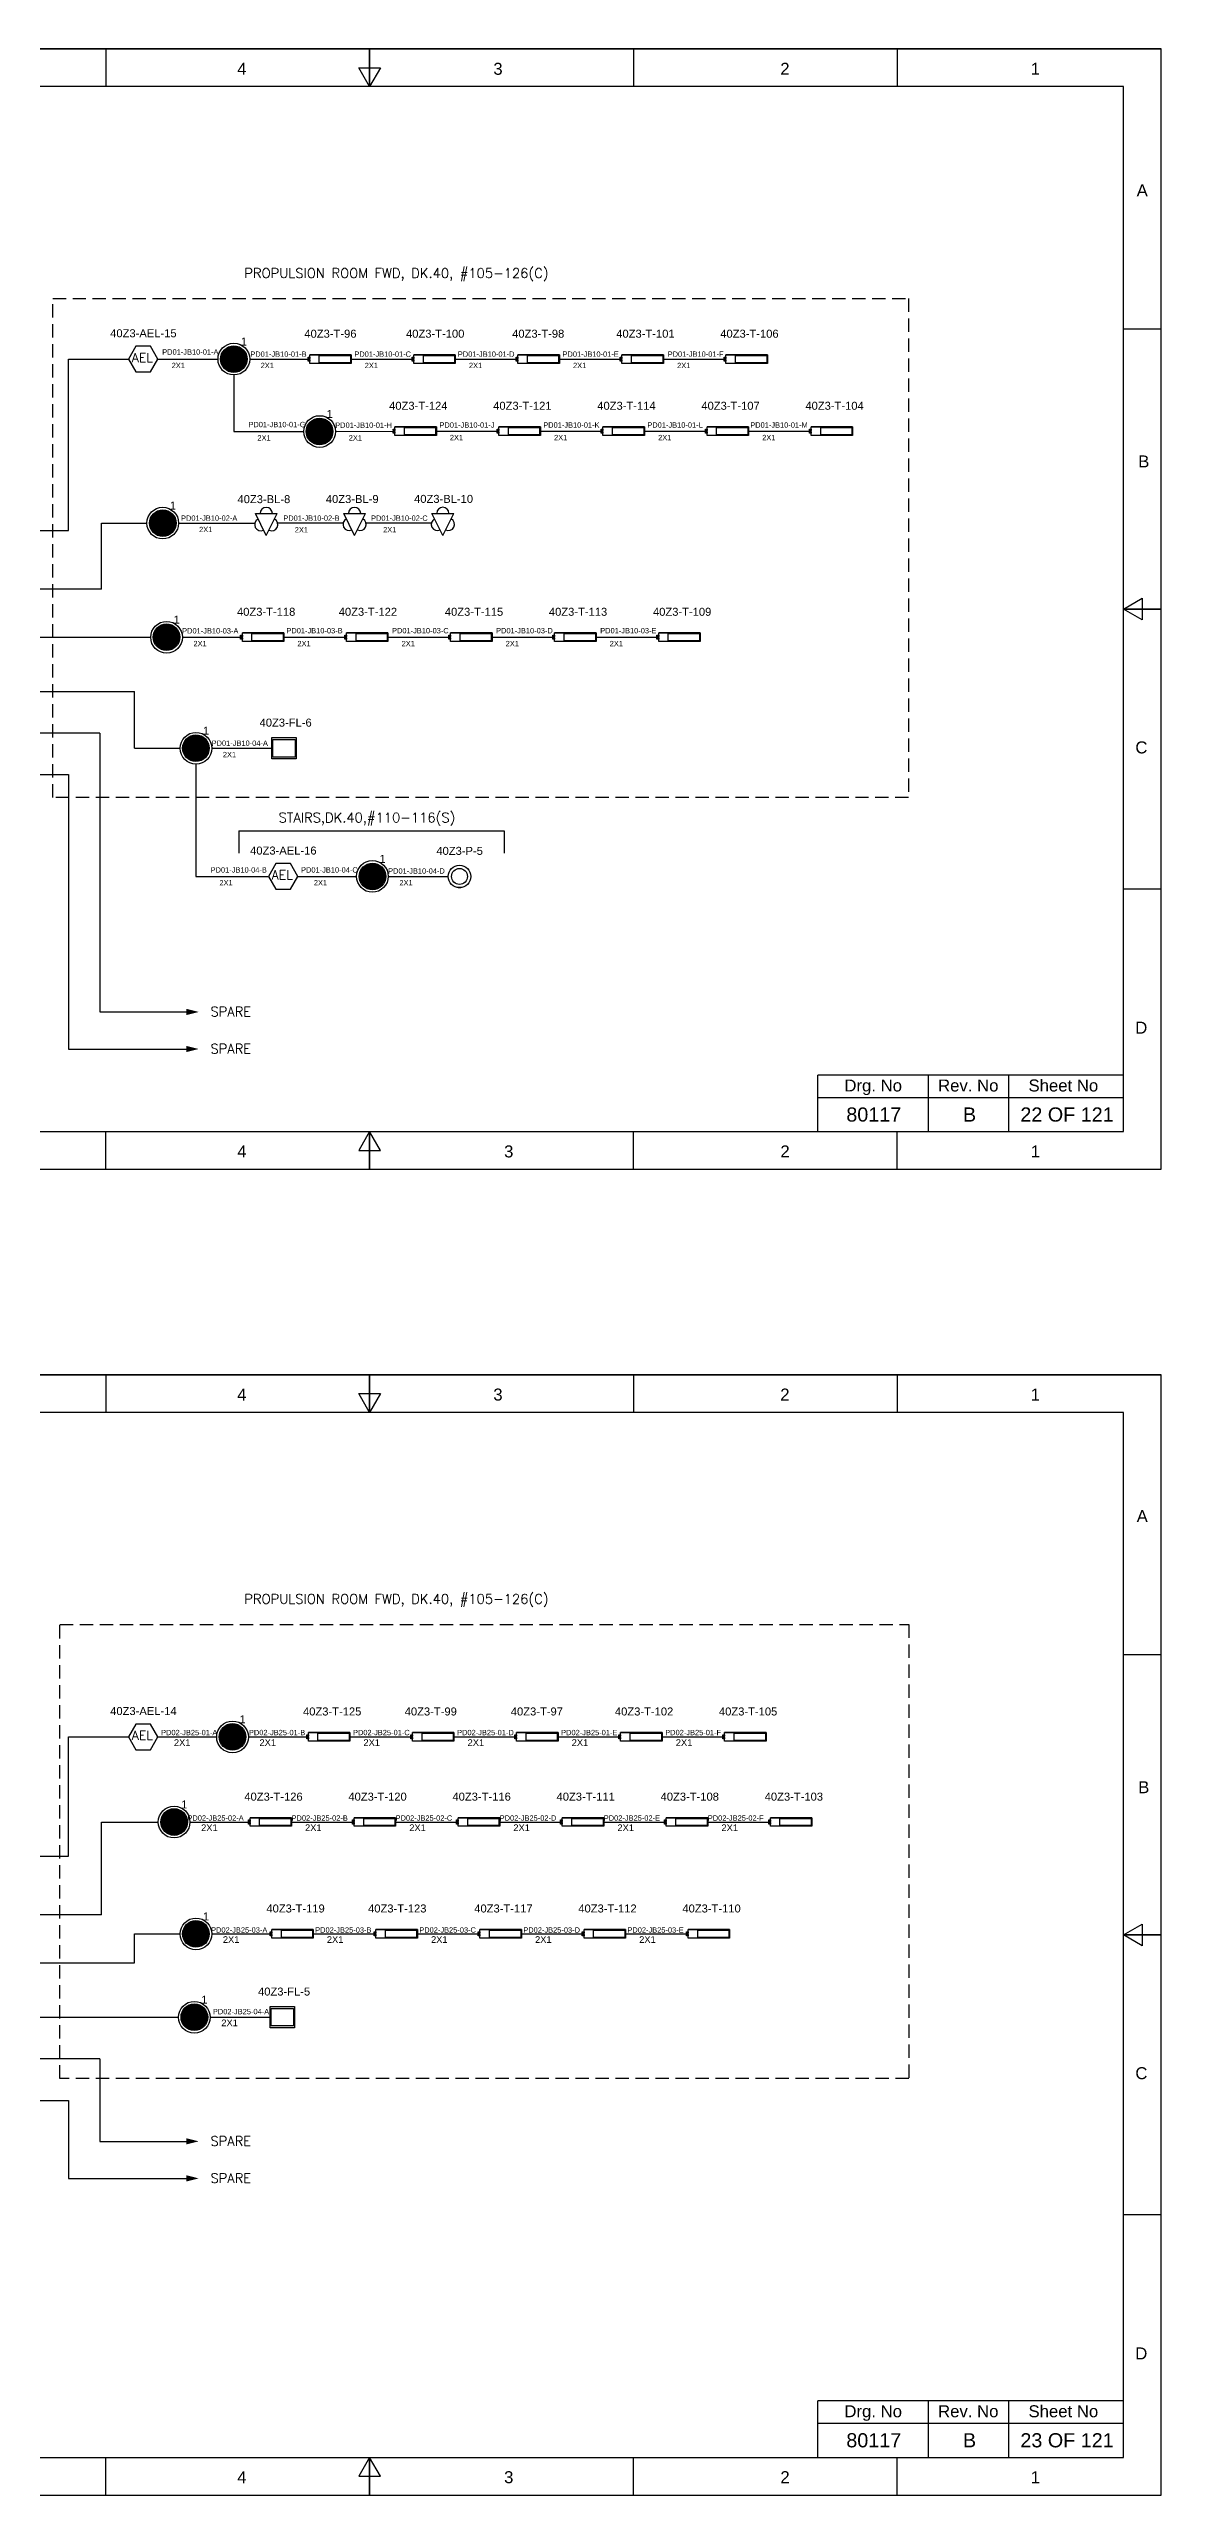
# Model space of a CAD drawing. Header units: inches. Extents: x -3311 to 1429, y -713 to 2436.
# Drawn here: x -365.6 to -156.9, y 1612.5 to 2071.1 of the extents above; entities that cross this region are included whole.
import ezdxf
from ezdxf.enums import TextEntityAlignment as Align

# ---------------------------------------------------------------- set-up
doc = ezdxf.new("R2010")
doc.units = ezdxf.units.IN
doc.linetypes.add('HIDDEN', pattern=[0.375, 0.25, -0.125])
doc.linetypes.add('SOLID', pattern=[0])
doc.layers.add('LINE', color=3, linetype='SOLID')
doc.styles.add('_NORMAL', font='arial.ttf')
doc.styles.add('ROMANS', font='simplex.shx', dxfattribs={"width": 0.88})
doc.styles.get("Standard").update_dxf_attribs({"font": 'arial.ttf'})
pattern_1 = [(0, (0, 0), (0, 6.985), [5.08, -1.905]), (90, (0, 0), (-6.985, 4e-16), [5.08, -1.905])]

# ---------------------------------------------------------------- blocks, each defined once
blk = doc.blocks.new('fr')
at = {"color": 7, "linetype": 'Continuous'}
for p, q in [((33763.99, 4500.4), (33466.99, 4500.4)), ((33466.99, 4500.4), (33763.99, 4500.4)), ((33466.99, 4290.33), (33466.99, 4500.4)), ((33516.49, 4500.4), (33516.49, 4493.33)), ((33565.99, 4500.4), (33565.99, 4493.33)), ((33615.49, 4500.4), (33615.49, 4493.33)), ((33615.49, 4493.33), (33615.49, 4500.4)), ((33615.49, 4500.4), (33615.49, 4493.33)), ((33664.99, 4500.4), (33664.99, 4493.33)), ((33714.49, 4500.4), (33714.49, 4493.33)), ((33763.99, 4290.33), (33763.99, 4500.4)), ((33763.99, 4290.33), (33763.99, 4500.4)), ((33615.49, 4493.33), (33613.45, 4496.87)), ((33613.45, 4496.87), (33617.53, 4496.87)), ((33617.53, 4496.87), (33615.49, 4493.33)), ((33756.92, 4493.33), (33474.06, 4493.33)), ((33474.06, 4493.33), (33474.06, 4297.41)), ((33756.92, 4297.41), (33756.92, 4493.33)), ((33466.99, 4447.89), (33474.06, 4447.89)), ((33763.99, 4447.89), (33756.92, 4447.89)), ((33474.06, 4396.87), (33470.53, 4398.91)), ((33470.53, 4398.91), (33470.53, 4394.83)), ((33466.99, 4396.87), (33474.06, 4396.87)), ((33474.06, 4396.87), (33466.99, 4396.87)), ((33466.99, 4396.87), (33474.06, 4396.87)), ((33470.53, 4394.83), (33474.06, 4396.87)), ((33756.92, 4395.37), (33760.45, 4397.41)), ((33763.99, 4395.37), (33756.92, 4395.37)), ((33760.45, 4393.33), (33756.92, 4395.37)), ((33756.92, 4395.37), (33763.99, 4395.37)), ((33763.99, 4395.37), (33756.92, 4395.37)), ((33760.45, 4397.41), (33760.45, 4393.33)), ((33466.99, 4342.85), (33474.06, 4342.85)), ((33763.99, 4342.85), (33756.92, 4342.85)), ((33474.06, 4297.41), (33756.92, 4297.41)), ((33516.49, 4290.33), (33516.49, 4297.41)), ((33565.99, 4290.33), (33565.99, 4297.41)), ((33615.49, 4297.41), (33613.45, 4293.87)), ((33613.45, 4293.87), (33617.53, 4293.87)), ((33615.49, 4290.33), (33615.49, 4297.41)), ((33617.53, 4293.87), (33615.49, 4297.41)), ((33615.49, 4297.41), (33615.49, 4290.33)), ((33615.49, 4290.33), (33615.49, 4297.41)), ((33664.99, 4290.33), (33664.99, 4297.41)), ((33714.49, 4290.33), (33714.49, 4297.41)), ((33466.99, 4290.33), (33763.99, 4290.33)), ((33466.99, 4290.33), (33763.99, 4290.33))]:
    blk.add_line(p, q, dxfattribs=at)
at = {"color": 7, "style": '_NORMAL'}
for s, p in [('6', (33474.86, 4498.18)), ('5', (33543.88, 4496.68)), ('4', (33591.52, 4496.68)), ('3', (33639.57, 4496.68)), ('2', (33693.41, 4496.68)), ('1', (33740.39, 4496.68)), ('A', (33760.45, 4473.88)), ('A', (33470.1, 4470.68)), ('B', (33470.52, 4423.9)), ('B', (33760.74, 4423.06)), ('C', (33470.08, 4371.07)), ('C', (33760.29, 4369.44)), ('D', (33760.27, 4316.89)), ('D', (33470.51, 4313.39)), ('6', (33491.37, 4293.69)), ('5', (33543.89, 4293.69)), ('4', (33591.53, 4293.69)), ('3', (33641.59, 4293.69)), ('2', (33693.43, 4293.69)), ('1', (33740.41, 4293.69))]:
    blk.add_text(s, height=2.25, dxfattribs=at).set_placement(p, align=Align.MIDDLE_CENTER)
blk = doc.blocks.new('13')
for points in [[(436.88, 1959.44), (441.46, 1959.44), (441.46, 1955.44), (436.88, 1955.44)], [(437.07, 1959.08), (441.26, 1959.08), (441.26, 1955.8), (437.07, 1955.8)]]:
    blk.add_lwpolyline(points, close=True)
blk = doc.blocks.new('LED FLOOD LIGHT 100W')
blk.add_blockref('13', (5123.55, -712.19))
blk.add_attdef('TAG_NO', (5558.98, 1249.67), '', height=1.5)
blk = doc.blocks.new('FIXED_KEY_SWITCH')
h = blk.add_hatch(color=1)
h.dxf.hatch_style = 1
edge = h.paths.add_edge_path()
edge.add_arc((848.13, 1737.46), 2.5, 0, 360)
at = {"color": 1}
blk.add_circle((848.13, 1737.46), 2.5, dxfattribs=at)
at = {"color": 7, "insert": (849.44, 1741.5), "char_height": 1.5, "attachment_point": 1, "style": '_NORMAL'}
blk.add_mtext_dynamic_manual_height_columns('1', width=1.5, gutter_width=7.5, heights=[0], dxfattribs=at)
blk = doc.blocks.new('SWT')
blk.add_blockref('FIXED_KEY_SWITCH', (0, 0))
blk.add_attdef('TAG_NO', (844.55, 1741.11), '', height=1.5)
blk = doc.blocks.new('2A')
at = {"color": 7, "lineweight": -3, "ltscale": 2.5}
blk.add_line((790.02, 1997.62, -0.03), (782.23, 1997.62, -0.03), dxfattribs=at)
at = {"color": 7, "lineweight": -3, "ltscale": 2.5, "elevation": -0.03}
for points in [[(781.91, 1997.21), (782.23, 1997.21), (782.23, 1996.94), (781.91, 1996.94)], [(781.91, 1996.7), (782.23, 1996.7), (782.23, 1996.44), (781.91, 1996.44)], [(782.23, 1997.62), (790.02, 1997.62), (790.02, 1996.02), (782.23, 1996.02)], [(784.03, 1997.5), (789.88, 1997.5), (789.88, 1996.14), (784.03, 1996.14)]]:
    blk.add_lwpolyline(points, close=True, dxfattribs=at)
blk = doc.blocks.new('LED TUBE LIGHT 30W')
blk.add_blockref('2A', (179.91, -357.89))
blk.add_attdef('TAG_NO.', (962.52, 1642.97), '', height=1.5)
blk = doc.blocks.new('AEL')
at = {"color": 4}
blk.add_lwpolyline([(989.98, -190.09), (992.75, -190.09), (994.14, -187.69), (992.75, -185.28), (989.98, -185.28), (988.59, -187.69)], close=True, dxfattribs=at)
at = {"color": 4, "style": 'ROMANS'}
blk.add_text('AEL', height=1.725, dxfattribs=at).set_placement((989.2, -188.27))
blk = doc.blocks.new('AEL_L')
blk.add_blockref('AEL', (0, 0))
blk.add_attdef('TAG_NO', (986.55, -183.59), '', height=1.5)
blk = doc.blocks.new('1')
h = blk.add_hatch()
h.set_pattern_fill('ANGLE', color=6)
h.set_pattern_definition(pattern_1)
h.paths.add_polyline_path([(303.23, 2044.43, 1), (306.22, 2044.43, 1)], flags=0)
h.paths.add_polyline_path([(302.63, 2044.43, 1), (306.83, 2044.43, 1)])
h.paths.add_polyline_path([(306.22, 2044.43, -1), (303.23, 2044.43, -1)], flags=16)
h = blk.add_hatch()
h.set_pattern_fill('ANGLE', color=6)
h.set_pattern_definition(pattern_1)
h.paths.add_polyline_path([(303.23, 2044.43, 1), (306.22, 2044.43, 1)])
at = {"color": 6}
for radius in [2.1, 1.5]:
    blk.add_circle((304.73, 2044.43), radius, dxfattribs=at)
blk = doc.blocks.new('LED PENDENT LIGHT 15W')
blk.add_blockref('1', (0, 0))
blk.add_attdef('TAG_NO', (301.63, 2048.1), '', height=1.5)
blk = doc.blocks.new('11')
for p, q in [((438, 1973.54, -0.08), (442.11, 1973.54, -0.08)), ((440.05, 1969.42, -0.08), (438, 1973.54, -0.08)), ((440.05, 1969.42, -0.08), (442.11, 1973.54, -0.08))]:
    blk.add_line(p, q)
for centre, start, end in [((439.02, 1971.48, -0.08), 116.5651, 296.5651), ((440.05, 1973.54, -0.08), 0, 180), ((441.08, 1971.48, -0.08), 243.4349, 63.4349)]:
    blk.add_arc(centre, 1.15, start, end)
blk = doc.blocks.new('BILGE LIGHT')
blk.add_blockref('11', (1524.93, -1711.73))
blk.add_attdef('TAG_NO', (1960.14, 263.52), '', height=1.5)

msp = doc.modelspace()

# ---------------------------------------------------------------- linework, layer by layer
for p, q in [((-361.96, 1980.85), (-361.96, 2012.97)), ((-330.92, 2010, -0.03), (-330.92, 1999.4, -0.03)), ((-356.04, 1942.86), (-376.43, 1942.86)), ((-338.03, 1937.04), (-338.03, 1915.98)), ((-329.99, 1924.53, -0.03), (-280.23, 1924.53, -0.03)), ((-361.96, 1732.27), (-361.96, 1754.64)), ((-356.04, 1694.28), (-376.43, 1694.28))]:
    msp.add_line(p, q)
at = {"color": 7, "linetype": 'Continuous'}
for p, q in [((-164.01, 1878.73), (-221.33, 1878.73)), ((-221.33, 1868.14), (-221.33, 1878.73)), ((-200.56, 1868.14), (-200.56, 1878.73)), ((-185.54, 1868.14), (-185.54, 1878.73)), ((-221.33, 1874.55), (-164.01, 1874.55)), ((-164.01, 1630.15), (-221.33, 1630.15)), ((-221.33, 1619.56), (-221.33, 1630.15)), ((-200.56, 1619.56), (-200.56, 1630.15)), ((-185.54, 1619.56), (-185.54, 1630.15)), ((-221.33, 1625.97), (-164.01, 1625.97))]:
    msp.add_line(p, q, dxfattribs=at)
at = {"linetype": 'HIDDEN', "ltscale": 10}
for points in [[(-364.91, 2024.32), (-204.31, 2024.32), (-204.31, 1930.76), (-364.91, 1930.76)], [(-363.54, 1775.74), (-204.3, 1775.74), (-204.3, 1690.6), (-363.54, 1690.6)]]:
    msp.add_lwpolyline(points, close=True, dxfattribs=at)
for points in [[(-339.86, 1890.57, 1.18, 0, 0), (-337.5, 1890.57, 0, 0, 0)], [(-339.86, 1883.62, 1.18, 0, 0), (-337.5, 1883.62, 0, 0, 0)], [(-339.86, 1678.81, 1.18, 0, 0), (-337.5, 1678.81, 0, 0, 0)], [(-339.86, 1671.86, 1.18, 0, 0), (-337.5, 1671.86, 0, 0, 0)]]:
    msp.add_lwpolyline(points, format="xyseb")
at = {"layer": 'LINE', "color": 0}
for p, q in [((-361.96, 2012.97), (-350.7, 2012.97)), ((-345.15, 2012.97), (-333.89, 2012.97, -0.03)), ((-327.95, 2012.97, -0.03), (-316.69, 2012.97, -0.05)), ((-308.89, 2012.97, -0.05), (-297.17, 2012.97, -0.08)), ((-289.37, 2012.97, -0.08), (-277.64, 2012.97, -0.11)), ((-269.84, 2012.97, -0.11), (-258.11, 2012.97, -0.14)), ((-250.31, 2012.97, -0.14), (-238.59, 2012.97, -0.16)), ((-330.92, 1999.4, -0.03), (-317.81, 1999.4, -0.05)), ((-311.86, 1999.4, -0.05), (-300.72, 1999.47, -0.05)), ((-292.92, 1999.46, -0.05), (-281.2, 1999.46, -0.08)), ((-273.4, 1999.46, -0.08), (-261.67, 1999.46, -0.11)), ((-253.87, 1999.46, -0.11), (-242.14, 1999.46, -0.14)), ((-234.34, 1999.46, -0.14), (-222.62, 1999.46, -0.16)), ((-355.75, 1969.85), (-355.75, 1982.22)), ((-355.75, 1982.22), (-347.22, 1982.22)), ((-341.27, 1982.22), (-326.96, 1982.24)), ((-322.69, 1982.25), (-310.39, 1982.27)), ((-306.12, 1982.27), (-293.83, 1982.29)), ((-376.43, 1980.85), (-361.96, 1980.85)), ((-355.75, 1969.85), (-376.43, 1969.85)), ((-376.43, 1960.83), (-346.53, 1960.83)), ((-340.58, 1960.83, 0), (-329.32, 1960.83, -0.03)), ((-321.53, 1960.83, -0.03), (-309.8, 1960.83, -0.05)), ((-302, 1960.83, -0.05), (-290.27, 1960.83, -0.08)), ((-282.47, 1960.83, -0.08), (-270.74, 1960.83, -0.11)), ((-262.95, 1960.83, -0.11), (-251.22, 1960.83, -0.14)), ((-376.43, 1950.66), (-349.53, 1950.66)), ((-349.53, 1940.02), (-349.53, 1950.66)), ((-356.04, 1942.86), (-356.04, 1890.57)), ((-349.53, 1940.02), (-341.01, 1940.02)), ((-335.06, 1940.02, 0), (-323.81, 1940.02, -0.03)), ((-376.43, 1935.06), (-361.96, 1935.06)), ((-361.96, 1935.06), (-361.96, 1883.62)), ((-329.99, 1924.53, -0.03), (-329.99, 1920.34, -0.03)), ((-280.23, 1924.53, -0.03), (-280.23, 1920.34, -0.03)), ((-338.03, 1915.98), (-324.45, 1915.98, -0.03)), ((-318.89, 1915.98, -0.03), (-307.89, 1915.98, -0.03)), ((-301.94, 1915.98, -0.03), (-290.69, 1915.98, -0.05)), ((-356.04, 1890.57), (-339.77, 1890.57)), ((-361.96, 1883.62), (-339.77, 1883.62)), ((-361.96, 1754.64), (-350.7, 1754.64)), ((-345.15, 1754.64), (-334.14, 1754.64)), ((-328.2, 1754.64, 0), (-316.94, 1754.64, -0.03)), ((-309.14, 1754.64, -0.03), (-297.41, 1754.64, -0.05)), ((-289.62, 1754.64, -0.05), (-277.89, 1754.64, -0.08)), ((-270.09, 1754.64, -0.08), (-258.36, 1754.64, -0.11)), ((-250.56, 1754.64, -0.11), (-238.83, 1754.64, -0.14)), ((-355.75, 1721.27), (-355.75, 1738.67)), ((-355.75, 1738.67), (-345.1, 1738.67, -0.02)), ((-339.15, 1738.67, -0.02), (-327.89, 1738.67, -0.05)), ((-320.09, 1738.67, -0.05), (-308.37, 1738.67, -0.08)), ((-300.57, 1738.67, -0.08), (-288.84, 1738.67, -0.1)), ((-281.04, 1738.67, -0.1), (-269.31, 1738.67, -0.13)), ((-261.51, 1738.67, -0.13), (-249.79, 1738.67, -0.16)), ((-241.99, 1738.67, -0.16), (-230.26, 1738.67, -0.18)), ((-376.43, 1732.27), (-361.96, 1732.27)), ((-355.75, 1721.27), (-376.43, 1721.27)), ((-349.53, 1717.7), (-341.01, 1717.7)), ((-349.53, 1712.25), (-349.53, 1717.7)), ((-335.06, 1717.7, 0), (-323.81, 1717.7, -0.03)), ((-316.01, 1717.7, -0.03), (-304.28, 1717.7, -0.05)), ((-296.48, 1717.7, -0.05), (-284.75, 1717.7, -0.08)), ((-276.95, 1717.7, -0.08), (-265.23, 1717.7, -0.11)), ((-257.43, 1717.7, -0.11), (-245.7, 1717.7, -0.14)), ((-376.43, 1712.25), (-349.53, 1712.25)), ((-376.43, 1702.08), (-341.3, 1702.08)), ((-335.35, 1702.08, 0), (-324.1, 1702.08, -0.03)), ((-356.04, 1694.28), (-356.04, 1678.81)), ((-376.43, 1686.48), (-361.96, 1686.48)), ((-361.96, 1686.48), (-361.96, 1671.86)), ((-356.04, 1678.81), (-339.77, 1678.81)), ((-361.96, 1671.86), (-339.77, 1671.86))]:
    msp.add_line(p, q, dxfattribs=at)
for centre in [(-330.92, 2012.97, -0.03), (-314.83, 1999.4, -0.05), (-344.25, 1982.22), (-343.55, 1960.83), (-338.03, 1940.02), (-304.91, 1915.98, -0.03), (-331.17, 1754.64), (-342.12, 1738.67, -0.02), (-338.03, 1717.7), (-338.33, 1702.08)]:
    msp.add_circle(centre, 2.97, dxfattribs=at)

# ---------------------------------------------------------------- block references
for name, p in [('fr', (-33920.93, -2429.27)), ('SWT', (-1179.05, 275.51, -0.03)), ('SWT', (-1162.96, 261.94, -0.05)), ('SWT', (-1192.38, 244.76)), ('SWT', (-1191.68, 223.37)), ('SWT', (-1186.16, 202.56)), ('SWT', (-1153.04, 178.52, -0.03)), ('fr', (-33920.93, -2677.85)), ('SWT', (-1179.3, 17.18)), ('SWT', (-1190.25, 1.22, -0.02)), ('SWT', (-1186.16, -19.76)), ('SWT', (-1186.46, -35.38))]:
    msp.add_blockref(name, p)
ref = msp.add_blockref('AEL_L', (-1339.29, 2200.66))
ref.add_attrib('TAG_NO', '40Z3-AEL-15', (-354.12, 2017.07), dxfattribs={"color": 4, "height": 1.5})
ref = msp.add_blockref('LED TUBE LIGHT 30W', (-1278.82, 374.04, -0.03))
ref.add_attrib('TAG_NO.', '40Z3-T-96', (-317.69, 2016.99, -0.03), dxfattribs={"height": 1.5})
ref = msp.add_blockref('LED TUBE LIGHT 30W', (-1259.3, 374.04, -0.05))
ref.add_attrib('TAG_NO.', '40Z3-T-100', (-298.61, 2016.99, -0.05), dxfattribs={"height": 1.5})
ref = msp.add_blockref('LED TUBE LIGHT 30W', (-1239.77, 374.04, -0.08))
ref.add_attrib('TAG_NO.', '40Z3-T-98', (-278.7, 2016.99, -0.08), dxfattribs={"height": 1.5})
ref = msp.add_blockref('LED TUBE LIGHT 30W', (-1220.24, 374.04, -0.11))
ref.add_attrib('TAG_NO.', '40Z3-T-101', (-259.17, 2016.99, -0.11), dxfattribs={"height": 1.5})
ref = msp.add_blockref('LED TUBE LIGHT 30W', (-1200.72, 374.04, -0.14))
ref.add_attrib('TAG_NO.', '40Z3-T-106', (-239.65, 2016.99, -0.14), dxfattribs={"height": 1.5})
ref = msp.add_blockref('LED TUBE LIGHT 30W', (-1262.85, 360.53, -0.03))
ref.add_attrib('TAG_NO.', '40Z3-T-124', (-301.78, 2003.48, -0.03), dxfattribs={"height": 1.5})
ref = msp.add_blockref('LED TUBE LIGHT 30W', (-1243.33, 360.53, -0.05))
ref.add_attrib('TAG_NO.', '40Z3-T-121', (-282.26, 2003.48, -0.05), dxfattribs={"height": 1.5})
ref = msp.add_blockref('LED TUBE LIGHT 30W', (-1223.8, 360.53, -0.08))
ref.add_attrib('TAG_NO.', '40Z3-T-114', (-262.73, 2003.48, -0.08), dxfattribs={"height": 1.5})
ref = msp.add_blockref('LED TUBE LIGHT 30W', (-1204.27, 360.53, -0.11))
ref.add_attrib('TAG_NO.', '40Z3-T-107', (-243.2, 2003.48, -0.11), dxfattribs={"height": 1.5})
ref = msp.add_blockref('LED TUBE LIGHT 30W', (-1184.75, 360.53, -0.14))
ref.add_attrib('TAG_NO.', '40Z3-T-104', (-223.68, 2003.48, -0.14), dxfattribs={"height": 1.5})
ref = msp.add_blockref('BILGE LIGHT', (-2289.81, 1722.19, 0.08))
ref.add_attrib('TAG_NO', '40Z3-BL-8', (-330.23, 1985.97, 0.08), dxfattribs={"height": 1.5})
ref = msp.add_blockref('BILGE LIGHT', (-2273.24, 1722.22, 0.08))
ref.add_attrib('TAG_NO', '40Z3-BL-9', (-313.66, 1985.99, 0.08), dxfattribs={"height": 1.5})
ref = msp.add_blockref('BILGE LIGHT', (-2256.68, 1722.24, 0.08))
ref.add_attrib('TAG_NO', '40Z3-BL-10', (-297.1, 1986.02, 0.08), dxfattribs={"height": 1.5})
ref = msp.add_blockref('LED TUBE LIGHT 30W', (-1291.46, 321.9))
ref.add_attrib('TAG_NO.', '40Z3-T-118', (-330.33, 1964.85), dxfattribs={"height": 1.5})
ref = msp.add_blockref('LED TUBE LIGHT 30W', (-1271.93, 321.9, -0.03))
ref.add_attrib('TAG_NO.', '40Z3-T-122', (-311.24, 1964.85, -0.03), dxfattribs={"height": 1.5})
ref = msp.add_blockref('LED TUBE LIGHT 30W', (-1252.4, 321.9, -0.05))
ref.add_attrib('TAG_NO.', '40Z3-T-115', (-291.33, 1964.85, -0.05), dxfattribs={"height": 1.5})
ref = msp.add_blockref('LED TUBE LIGHT 30W', (-1232.88, 321.9, -0.08))
ref.add_attrib('TAG_NO.', '40Z3-T-113', (-271.81, 1964.85, -0.08), dxfattribs={"height": 1.5})
ref = msp.add_blockref('LED TUBE LIGHT 30W', (-1213.35, 321.9, -0.11))
ref.add_attrib('TAG_NO.', '40Z3-T-109', (-252.28, 1964.85, -0.11), dxfattribs={"height": 1.5})
ref = msp.add_blockref('LED FLOOD LIGHT 100W', (-5884.23, 694.76, -0.03))
ref.add_attrib('TAG_NO', '40Z3-FL-6', (-326.09, 1944.07, -0.03), dxfattribs={"height": 1.5})
ref = msp.add_blockref('AEL_L', (-1313.03, 2103.67, -0.03))
ref.add_attrib('TAG_NO', '40Z3-AEL-16', (-327.86, 1920.08, -0.03), dxfattribs={"color": 4, "height": 1.5})
ref = msp.add_blockref('LED PENDENT LIGHT 15W', (-593.31, -128.45, -0.05))
ref.add_attrib('TAG_NO', '40Z3-P-5', (-292.92, 1920.02, -0.05), dxfattribs={"height": 1.5})
ref = msp.add_blockref('AEL_L', (-1339.29, 1942.33))
ref.add_attrib('TAG_NO', '40Z3-AEL-14', (-354.12, 1758.74), dxfattribs={"color": 4, "height": 1.5})
ref = msp.add_blockref('LED TUBE LIGHT 30W', (-1279.07, 115.71))
ref.add_attrib('TAG_NO.', '40Z3-T-125', (-317.94, 1758.66), dxfattribs={"height": 1.5})
ref = msp.add_blockref('LED TUBE LIGHT 30W', (-1259.55, 115.71, -0.03))
ref.add_attrib('TAG_NO.', '40Z3-T-99', (-298.86, 1758.66, -0.03), dxfattribs={"height": 1.5})
ref = msp.add_blockref('LED TUBE LIGHT 30W', (-1240.02, 115.71, -0.05))
ref.add_attrib('TAG_NO.', '40Z3-T-97', (-278.95, 1758.66, -0.05), dxfattribs={"height": 1.5})
ref = msp.add_blockref('LED TUBE LIGHT 30W', (-1220.49, 115.71, -0.08))
ref.add_attrib('TAG_NO.', '40Z3-T-102', (-259.42, 1758.66, -0.08), dxfattribs={"height": 1.5})
ref = msp.add_blockref('LED TUBE LIGHT 30W', (-1200.97, 115.71, -0.11))
ref.add_attrib('TAG_NO.', '40Z3-T-105', (-239.9, 1758.66, -0.11), dxfattribs={"height": 1.5})
ref = msp.add_blockref('LED TUBE LIGHT 30W', (-1290.02, 99.75, -0.02))
ref.add_attrib('TAG_NO.', '40Z3-T-126', (-328.95, 1742.69, -0.02), dxfattribs={"height": 1.5})
ref = msp.add_blockref('LED TUBE LIGHT 30W', (-1270.5, 99.75, -0.05))
ref.add_attrib('TAG_NO.', '40Z3-T-120', (-309.43, 1742.69, -0.05), dxfattribs={"height": 1.5})
ref = msp.add_blockref('LED TUBE LIGHT 30W', (-1250.97, 99.75, -0.08))
ref.add_attrib('TAG_NO.', '40Z3-T-116', (-289.9, 1742.69, -0.08), dxfattribs={"height": 1.5})
ref = msp.add_blockref('LED TUBE LIGHT 30W', (-1231.44, 99.75, -0.1))
ref.add_attrib('TAG_NO.', '40Z3-T-111', (-270.37, 1742.69, -0.1), dxfattribs={"height": 1.5})
ref = msp.add_blockref('LED TUBE LIGHT 30W', (-1211.92, 99.75, -0.13))
ref.add_attrib('TAG_NO.', '40Z3-T-108', (-250.85, 1742.69, -0.13), dxfattribs={"height": 1.5})
ref = msp.add_blockref('LED TUBE LIGHT 30W', (-1192.39, 99.75, -0.16))
ref.add_attrib('TAG_NO.', '40Z3-T-103', (-231.32, 1742.69, -0.16), dxfattribs={"height": 1.5})
ref = msp.add_blockref('LED TUBE LIGHT 30W', (-1285.94, 78.78))
ref.add_attrib('TAG_NO.', '40Z3-T-119', (-324.81, 1721.72), dxfattribs={"height": 1.5})
ref = msp.add_blockref('LED TUBE LIGHT 30W', (-1266.41, 78.78, -0.03))
ref.add_attrib('TAG_NO.', '40Z3-T-123', (-305.73, 1721.72, -0.03), dxfattribs={"height": 1.5})
ref = msp.add_blockref('LED TUBE LIGHT 30W', (-1246.88, 78.78, -0.05))
ref.add_attrib('TAG_NO.', '40Z3-T-117', (-285.81, 1721.72, -0.05), dxfattribs={"height": 1.5})
ref = msp.add_blockref('LED TUBE LIGHT 30W', (-1227.36, 78.78, -0.08))
ref.add_attrib('TAG_NO.', '40Z3-T-112', (-266.29, 1721.72, -0.08), dxfattribs={"height": 1.5})
ref = msp.add_blockref('LED TUBE LIGHT 30W', (-1207.83, 78.78, -0.11))
ref.add_attrib('TAG_NO.', '40Z3-T-110', (-246.76, 1721.72, -0.11), dxfattribs={"height": 1.5})
ref = msp.add_blockref('LED FLOOD LIGHT 100W', (-5884.52, 456.83, -0.03))
ref.add_attrib('TAG_NO', '40Z3-FL-5', (-326.38, 1706.14, -0.03), dxfattribs={"height": 1.5})

# ---------------------------------------------------------------- texts
at = {"color": 7}
for s, height, p in [('PD01-JB10-01-A', 1, (-344.36, 2013.81, 0.03)), ('PD01-JB10-01-B', 1, (-327.83, 2013.41, 0.03)), ('PD01-JB10-01-C', 1, (-308.31, 2013.41, 0.03)), ('PD01-JB10-01-D', 1, (-288.89, 2013.41, 0.03)), ('PD01-JB10-01-E', 1, (-269.25, 2013.41, 0.03)), ('PD01-JB10-01-F', 1, (-249.52, 2013.41, 0.03)), ('2X1', 1, (-342.59, 2011.28)), ('2X1', 1, (-325.89, 2011.28, -0.03)), ('2X1', 1, (-306.36, 2011.28, -0.05)), ('2X1', 1, (-286.81, 2011.28, -0.08)), ('2X1', 1, (-267.28, 2011.28, -0.11)), ('2X1', 1, (-247.75, 2011.28, -0.14)), ('PD01-JB10-01-G', 1, (-328.18, 2000.21, 0.02)), ('PD01-JB10-01-H', 1, (-311.9, 2000.09)), ('PD01-JB10-01-J', 1, (-292.34, 2000.12, -0.03)), ('PD01-JB10-01-K', 1, (-272.87, 2000.12, -0.05)), ('PD01-JB10-01-L', 1, (-253.34, 2000.12, -0.08)), ('PD01-JB10-01-M', 1, (-234.03, 2000.12, -0.11)), ('2X1', 1, (-326.5, 1997.71, -0.03)), ('2X1', 1, (-309.35, 1997.71, -0.05)), ('2X1', 1, (-290.39, 1997.77, -0.05)), ('2X1', 1, (-270.84, 1997.77, -0.08)), ('2X1', 1, (-251.31, 1997.77, -0.11)), ('2X1', 1, (-231.79, 1997.77, -0.14)), ('PD01-JB10-02-A', 1, (-340.83, 1982.66, 0.05)), ('2X1', 1, (-337.44, 1980.53)), ('PD01-JB10-02-B', 1, (-321.64, 1982.66, 0.05)), ('2X1', 1, (-319.48, 1980.47)), ('PD01-JB10-02-C', 1, (-305.18, 1982.66, 0.05)), ('2X1', 1, (-302.91, 1980.49)), ('PD01-JB10-03-A', 1, (-340.62, 1961.53, 0.05)), ('2X1', 1, (-338.49, 1959.14)), ('PD01-JB10-03-B', 1, (-321.06, 1961.56, 0.03)), ('2X1', 1, (-318.99, 1959.14, -0.03)), ('PD01-JB10-03-C', 1, (-301.24, 1961.56)), ('2X1', 1, (-299.44, 1959.14, -0.05)), ('PD01-JB10-03-D', 1, (-281.71, 1961.56, -0.03)), ('2X1', 1, (-279.91, 1959.14, -0.08)), ('PD01-JB10-03-E', 1, (-262.18, 1961.56, -0.05)), ('2X1', 1, (-260.39, 1959.14, -0.11)), ('PD01-JB10-04-A', 1, (-335.09, 1940.46, 0.05)), ('2X1', 1, (-332.98, 1938.33)), ('PD01-JB10-04-B', 1, (-335.28, 1916.7, 0.05)), ('PD01-JB10-04-C', 1, (-318.31, 1916.7, 0.05)), ('PD01-JB10-04-D', 1, (-301.97, 1916.5, 0.02)), ('2X1', 1, (-333.62, 1914.3)), ('2X1', 1, (-315.91, 1914.3, -0.03)), ('2X1', 1, (-299.85, 1914.3, -0.03)), ('PD02-JB25-01-A', 1, (-344.57, 1754.96)), ('2X1', 1.25, (-342.16, 1752.95)), ('PD02-JB25-01-B', 1, (-328.09, 1754.96)), ('2X1', 1.25, (-326.11, 1752.95)), ('PD02-JB25-01-C', 1, (-308.56, 1754.96, -0.03)), ('2X1', 1.25, (-306.61, 1752.95, -0.03)), ('PD02-JB25-01-D', 1, (-289.03, 1754.96, -0.05)), ('2X1', 1.25, (-287.06, 1752.95, -0.05)), ('PD02-JB25-01-E', 1, (-269.51, 1754.96, -0.08)), ('2X1', 1.25, (-267.53, 1752.95, -0.08)), ('PD02-JB25-01-F', 1, (-249.98, 1754.96, -0.11)), ('2X1', 1.25, (-248, 1752.95, -0.11)), ('PD02-JB25-02-A', 1, (-339.63, 1738.93, -0.02)), ('PD02-JB25-02-B', 1, (-320.09, 1738.93, -0.05)), ('PD02-JB25-02-C', 1, (-300.57, 1738.93, -0.08)), ('PD02-JB25-02-D', 1, (-281.04, 1738.93, -0.1)), ('PD02-JB25-02-E', 1, (-261.51, 1738.93, -0.13)), ('PD02-JB25-02-F', 1, (-241.99, 1738.93, -0.16)), ('2X1', 1.25, (-337.06, 1736.99, -0.02)), ('2X1', 1.25, (-317.56, 1736.99, -0.05)), ('2X1', 1.25, (-298.01, 1736.99, -0.08)), ('2X1', 1.25, (-278.48, 1736.99, -0.1)), ('2X1', 1.25, (-258.95, 1736.99, -0.13)), ('2X1', 1.25, (-239.43, 1736.99, -0.16)), ('PD02-JB25-03-A', 1, (-335.19, 1717.94)), ('2X1', 1.25, (-332.98, 1716.02)), ('PD02-JB25-03-B', 1, (-315.66, 1717.94, -0.03)), ('2X1', 1.25, (-313.47, 1716.02, -0.03)), ('PD02-JB25-03-C', 1, (-296.13, 1717.94, -0.05)), ('2X1', 1.25, (-293.92, 1716.02, -0.05)), ('PD02-JB25-03-D', 1, (-276.61, 1717.94, -0.08)), ('2X1', 1.25, (-274.4, 1716.02, -0.08)), ('PD02-JB25-03-E', 1, (-257.08, 1717.94, -0.11)), ('2X1', 1.25, (-254.87, 1716.02, -0.11)), ('PD02-JB25-04-A', 1, (-334.85, 1702.64)), ('2X1', 1.25, (-333.27, 1700.4))]:
    msp.add_text(s, height=height, dxfattribs=at).set_placement(p)
for s, height, p in [('Drg. No', 2.246, (-210.96, 1876.78)), ('Rev. No', 2.246, (-193.12, 1876.78)), ('Sheet No', 2.246, (-175.28, 1876.78)), ('80117', 2.653, (-210.85, 1871.34)), ('B', 2.65, (-192.88, 1871.34)), ('22 OF 121', 2.653, (-174.59, 1871.34)), ('Drg. No', 2.246, (-210.96, 1628.2)), ('Rev. No', 2.246, (-193.12, 1628.2)), ('Sheet No', 2.246, (-175.28, 1628.2)), ('80117', 2.653, (-210.85, 1622.76)), ('B', 2.65, (-192.88, 1622.76)), ('23 OF 121', 2.653, (-174.59, 1622.76))]:
    msp.add_text(s, height=height, dxfattribs=at).set_placement(p, align=Align.MIDDLE_CENTER)
at = {"color": 7, "char_height": 1.8, "attachment_point": 1, "style": '_NORMAL'}
for s, insert, width in [('{\\Fromans|c0;\\C2;PROPULSION ROOM FWD, DK.40, #105-126(C)}', (-328.95, 2030), 74.1776), ('{\\Fromans|c0;\\C2;STAIRS,DK.40,#110-116(S)}', (-322.53, 1927.91, -0.03), 39.515), ('{\\Fromans|c0;\\C2;SPARE}', (-335.31, 1891.53), 8.1658), ('{\\Fromans|c0;\\C2;SPARE}', (-335.31, 1884.57), 8.1658), ('{\\Fromans|c0;\\C2;PROPULSION ROOM FWD, DK.40, #105-126(C)}', (-328.95, 1781.41), 74.1776), ('{\\Fromans|c0;\\C2;SPARE}', (-335.31, 1679.76), 8.1658), ('{\\Fromans|c0;\\C2;SPARE}', (-335.31, 1672.81), 8.1658)]:
    msp.add_mtext(s, dxfattribs=dict(at, insert=insert, width=width))

doc.saveas('drawing.dxf')
